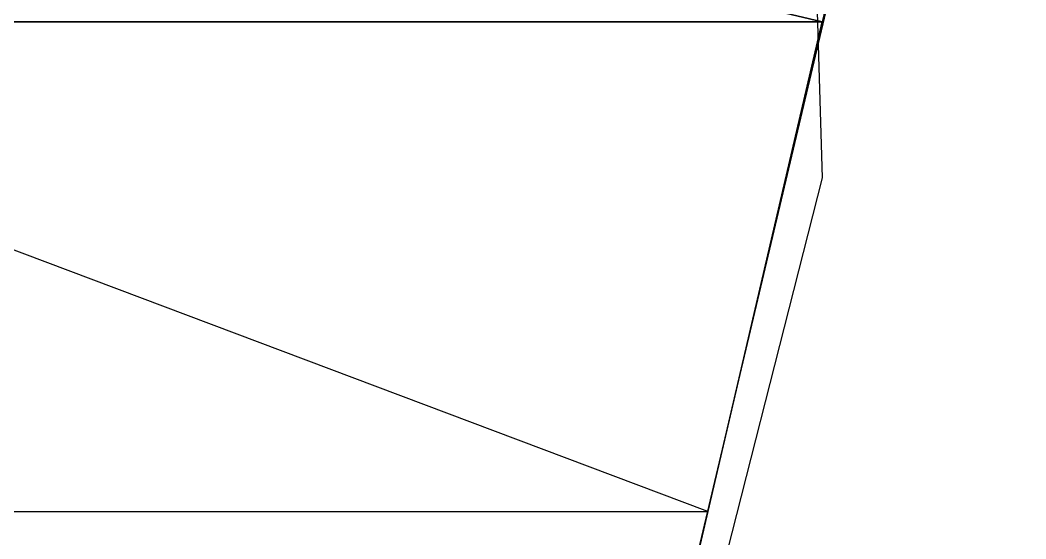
# Model space of a CAD drawing. Header units: feet. Extents: x -84 to 198, y -22 to 181.
# Drawn here: x 116.936 to 120.578, y 39.012 to 40.891 of the extents above; entities that cross this region are included whole.
import ezdxf

# ---------------------------------------------------------------- set-up
doc = ezdxf.new("R2010")
doc.units = ezdxf.units.FT
for name, color, linetype in [('A-AREA-UNIDAD', 30, 'CONTINUOUS'), ('A-LINEA', 7, 'CONTINUOUS'), ('A-MURO-CONCRETO', 8, 'CONTINUOUS')]:
    doc.layers.add(name, color=color, linetype=linetype)

msp = doc.modelspace()

# ---------------------------------------------------------------- linework, layer by layer
at = {"layer": 'A-AREA-UNIDAD'}
msp.add_lwpolyline([(98.32, 43.8756), (114.24, 40.1956), (114.72, 42.2044), (115.68, 42.2044), (118.96, 41.4044), (119.808, 41.4044), (119.84, 40.32), (119.392, 38.56), (124.96, 37.28), (125.072, 37.0489), (126.592, 39.3956), (128.032, 42.3289), (129.088, 45.1733), (129.84, 48.2133), (130.32, 51.9644), (130.32, 55.6089), (130.048, 58.2044), (129.12, 62.88)], dxfattribs=at)
at = {"layer": 'A-LINEA'}
for points in [[(119.2267, 38.2711), (123.76, 57.4311), (117, 59.0311), (117.1467, 59.6844), (114.56, 60.2978), (115.0667, 62.4444), (118.2, 75.6978), (129.9467, 72.9244)], [(117, 59.0311), (123.76, 57.4311), (119.84, 40.8844)], [(114.3067, 39.1111), (119.16, 37.9644), (119.84, 40.8844), (115, 42.0311), (114.3067, 39.1111)]]:
    msp.add_lwpolyline(points, dxfattribs=at)
at = {"layer": 'A-MURO-CONCRETO'}
for points in [[(115, 42.0311), (119.84, 40.8844), (114.72, 40.8844), (115, 42.0311), (115, 42.0311)], [(114.72, 40.8844), (114.3067, 39.1111), (119.4267, 39.1111), (114.72, 40.8844)], [(114.72, 40.8844), (119.84, 40.8844), (119.4267, 39.1111), (114.72, 40.8844), (114.72, 40.8844)], [(114.3067, 39.1111), (119.4267, 39.1111), (119.16, 37.9644), (114.3067, 39.1111), (114.3067, 39.1111)]]:
    msp.add_lwpolyline(points, dxfattribs=at)

doc.saveas('drawing.dxf')
